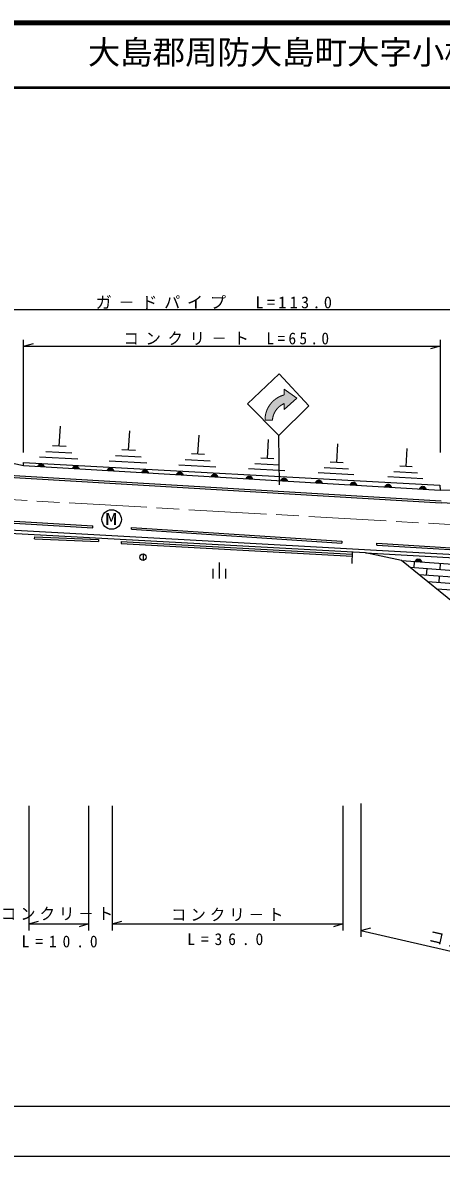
# Model space of a CAD drawing. Units: millimetres, scale not verified. Extents: x 40000 to 680000, y 20000 to 380000.
# Drawn here: x 394960 to 459570, y 205000 to 380000 of the extents above; entities that cross this region are included whole.
import ezdxf
from ezdxf.enums import TextEntityAlignment as Align

# ---------------------------------------------------------------- set-up
doc = ezdxf.new("R2010")
doc.units = ezdxf.units.MM
doc.header["$LTSCALE"] = 1000
doc.linetypes.add('CHAIN', pattern=[18.5, 12, -1.5, 3.5, -1.5])
for name, color, linetype, lineweight in [('M-BGD', 7, 'Continuous', 25), ('M-BGD-EXST', 7, 'Continuous', 25), ('M-BMK', 2, 'CHAIN', 13), ('M-STR-STR3', 7, 'Continuous', 25), ('M-STR-STRC', 7, 'Continuous', 25), ('M-TTL', 2, 'Continuous', 140), ('M-TTL-BAND', 7, 'Continuous', 25), ('M-TTL-LINE', 7, 'Continuous', 50)]:
    doc.layers.add(name, color=color, linetype=linetype, lineweight=lineweight)
doc.layers.add('M-STR-HTXT', color=7, linetype='Continuous')
doc.layers.add('M-TTL-TXT', color=7, linetype='Continuous')
doc.styles.add('ＭＳ ゴシック', font='')
doc.styles.get('ＭＳ ゴシック').set_extended_font_data('MS Gothic')

# ---------------------------------------------------------------- blocks, each defined once
blk = doc.blocks.new('MARK28C15L6')
at = {"color": 7, "linetype": 'Continuous', "lineweight": 25}
blk.add_line((0, 0), (0.014, -0.05), dxfattribs=at)
blk = doc.blocks.new('MARK1170C15L11')
at = {"color": 7, "linetype": 'Continuous', "lineweight": 25}
for p, q in [((0.006, -0.046), (0.006, 0.046)), ((0.012, 0.044), (0.012, -0.044)), ((0.018, -0.042), (0.018, 0.042)), ((0.024, 0.036), (0.024, -0.036)), ((0.03, -0.03), (0.03, 0.03)), ((0.036, 0.02), (0.036, -0.02))]:
    blk.add_line(p, q, dxfattribs=at)
blk.add_lwpolyline([(0, 0.05), (0.012, 0.046), (0.022, 0.04), (0.032, 0.03), (0.038, 0.02), (0.042, 0.008), (0.042, -0.008), (0.038, -0.02), (0.032, -0.03), (0.022, -0.04), (0.012, -0.046), (0, -0.05)], close=True, dxfattribs=at)
blk = doc.blocks.new('MARK1125C15L6')
at = {"color": 7, "linetype": 'Continuous', "lineweight": 25}
for p, q in [((-0.04, 0.01), (-0.04, -0.05)), ((0, 0.05), (0, -0.05)), ((0.04, 0.01), (0.04, -0.05))]:
    blk.add_line(p, q, dxfattribs=at)
blk = doc.blocks.new('MARK1235C15L6')
at = {"color": 7, "linetype": 'Continuous', "lineweight": 25}
blk.add_line((0, 0.05), (0, -0.05), dxfattribs=at)
blk.add_circle((0, 0), 0.05, dxfattribs=at)
blk = doc.blocks.new('MARK1172C15L6')
at = {"color": 7, "linetype": 'Continuous', "lineweight": 25}
for p, q in [((-0.034, -0.05), (-0.034, 0.05)), ((-0.018, 0.034), (-0.018, -0.034)), ((-0.002, -0.018), (-0.002, 0.018)), ((-0.002, 0), (0.05, 0))]:
    blk.add_line(p, q, dxfattribs=at)

msp = doc.modelspace()

# ---------------------------------------------------------------- hatches: boundary and pattern name
at = {"layer": 'M-STR-STRC'}
msp.add_hatch(color=256, dxfattribs=at).paths.add_polyline_path([(435317, 322537), (435317, 323401), (437246, 322020), (435312, 320309), (435312, 321192), (435104, 321093), (434926, 320991), (434718, 320851), (434557, 320723), (434386, 320566), (434227, 320396), (434098, 320234), (434013, 320115), (433898, 319929), (433763, 319665), (433694, 319497), (433621, 319281), (433557, 319015), (433532, 318869), (433509, 318664), (432359, 318664), (432364, 318879), (432383, 319114), (432414, 319336), (432459, 319565), (432506, 319748), (432561, 319931), (432623, 320103), (432669, 320220), (432724, 320345), (432813, 320526), (432881, 320651), (432969, 320798), (433030, 320893), (433125, 321028), (433213, 321146), (433345, 321305), (433466, 321437), (433583, 321555), (433677, 321642), (433865, 321802), (433987, 321896), (434098, 321974), (434333, 322124), (434467, 322199), (434613, 322274), (434735, 322330), (434863, 322384), (435004, 322438), (435178, 322496)])

# ---------------------------------------------------------------- linework, layer by layer
at = {"layer": 'M-BGD'}
for p, q in [((480662, 335653), (367982, 335653)), ((395106, 313673), (395106, 331063)), ((459402, 331063), (459402, 313673)), ((395106, 330063), (459402, 330063)), ((447864, 298146), (349670, 303473)), ((349696, 304135), (464012, 297756)), ((396804, 300336), (396813, 300635)), ((396804, 300336), (406676, 299929)), ((396813, 300635), (406685, 300229)), ((406685, 300229), (406676, 299929)), ((410155, 299925), (410139, 299625)), ((410139, 299625), (445794, 297651)), ((410155, 299925), (445808, 297950)), ((445822, 298255), (445742, 296534)), ((395910, 259091), (395910, 239865)), ((405171, 239865), (405171, 259091)), ((408776, 259103), (408776, 239865)), ((444425, 239865), (444425, 259103)), ((447166, 259457), (447166, 238865)), ((395910, 240865), (405171, 240865)), ((408776, 240865), (444425, 240865)), ((447166, 239865), (485823, 230979)), ((74025, 212765), (549489, 212765))]:
    msp.add_line(p, q, dxfattribs=at)
for points in [[(286870, 311341), (325309, 319248), (326526, 315296), (346703, 318677), (363941, 318401), (395106, 311620)], [(459402, 307852), (480662, 308161), (492138, 307906), (499724, 305219), (527576, 287753)]]:
    msp.add_lwpolyline(points, dxfattribs=at)
at = {"layer": 'M-BGD-EXST'}
msp.add_circle((408687, 303304), 1500, dxfattribs=at)
at = {"layer": 'M-BMK'}
for p, q in [((435317, 323401), (435317, 322537)), ((435312, 321192), (435312, 320309)), ((432359, 318664), (433509, 318664)), ((365217, 307960), (463547, 302393))]:
    msp.add_line(p, q, dxfattribs=at)
msp.add_lwpolyline([(429669, 321144), (434490, 316293), (439145, 320845), (434564, 325780)], close=True, dxfattribs=at)
msp.add_lwpolyline([(435317, 323401), (437246, 322020), (435312, 320309)], dxfattribs=at)
for centre, radius, start, end in [((436359, 318675), 4000, 105.09668, 180.15402), ((436500, 318438), 3000, 113.33487, 175.67706)]:
    msp.add_arc(centre, radius, start, end, dxfattribs=at)
at = {"layer": 'M-STR-STR3'}
for p, q in [((395106, 311620), (459402, 307852)), ((374284, 310922), (459553, 305883)), ((374302, 311221), (459570, 306182)), ((383315, 303329), (405763, 302037)), ((383332, 303629), (405780, 302336)), ((405763, 302037), (405780, 302336)), ((411754, 301792), (411774, 302091)), ((411754, 301792), (444208, 299648)), ((411774, 302091), (444228, 299948)), ((444228, 299948), (444208, 299648)), ((449602, 299365), (449621, 299665)), ((449602, 299365), (464056, 298462)), ((449621, 299665), (464074, 298762)), ((453409, 296989), (447864, 298146)), ((447864, 298146), (463982, 297272)), ((453409, 296989), (463917, 296214)), ((463462, 288848), (453409, 296989)), ((463855, 295216), (454771, 295886)), ((455403, 296842), (455330, 295845)), ((459393, 296548), (459319, 295550)), ((463794, 294218), (456134, 294783)), ((457324, 295698), (457251, 294700)), ((459245, 294553), (459172, 293556)), ((463732, 293219), (457496, 293680)), ((463671, 292221), (458858, 292576)), ((459098, 292559), (459086, 292392))]:
    msp.add_line(p, q, dxfattribs=at)
msp.add_lwpolyline([(395106, 311620), (395105, 312097), (459337, 308613), (459402, 307852)], dxfattribs=at)
msp.add_arc((453090, 216115), 90000, 76.44938, 85.8824, dxfattribs=at)
at = {"layer": 'M-STR-STRC'}
msp.add_line((434599, 308644), (434490, 316293), dxfattribs=at)
at = {"layer": 'M-TTL'}
msp.add_line((680000, 380000), (40000, 380000), dxfattribs=at)
at = {"layer": 'M-TTL-BAND'}
msp.add_line((40000, 205000), (579000, 205000), dxfattribs=at)
at = {"layer": 'M-TTL-LINE'}
msp.add_line((40000, 370000), (680000, 370000), dxfattribs=at)

# ---------------------------------------------------------------- block references
at = {"layer": 'M-BGD'}
for name, p, xscale, yscale, rotation in [('MARK28C15L6', (395106, 330063), 30000, 30000, 90), ('MARK28C15L6', (459402, 330063), 30000, 30000, 270), ('MARK1172C15L6', (400617, 314758), 59000, 59000, 86.89515), ('MARK1172C15L6', (411320, 314123), 58000, 58000, 86.89515), ('MARK1172C15L6', (422022, 313488), 57000, 57000, 86.89515), ('MARK1172C15L6', (432725, 312852), 56000, 56000, 86.89515), ('MARK1172C15L6', (443427, 312217), 55000, 55000, 86.89515), ('MARK1172C15L6', (454129, 311581), 54000, 54000, 86.89515), ('MARK28C15L6', (395910, 240865), 30000, 30000, 90), ('MARK28C15L6', (405171, 240865), 30000, 30000, 270), ('MARK28C15L6', (408776, 240865), 30000, 30000, 90), ('MARK28C15L6', (444425, 240865), 30000, 30000, 270), ('MARK28C15L6', (447166, 239865), 30000, 30000, 90)]:
    msp.add_blockref(name, p, dxfattribs=dict(at, xscale=xscale, yscale=yscale, rotation=rotation))
for name, p, xscale, yscale in [('MARK1235C15L6', (413530, 297487), 10000, 10000), ('MARK1125C15L6', (425287, 295427), 25000, 25000)]:
    msp.add_blockref(name, p, dxfattribs=dict(at, xscale=xscale, yscale=yscale))
at = {"layer": 'M-STR-STR3', "xscale": 10000, "yscale": 10000}
for p, rotation in [((397785, 311463), 86.64609), ((403143, 311149), 86.64609), ((408501, 310835), 86.64609), ((413859, 310521), 86.64609), ((419217, 310207), 86.64609), ((424575, 309893), 86.64609), ((429933, 309579), 86.64609), ((435291, 309265), 86.64609), ((440649, 308951), 86.64609), ((446007, 308637), 86.64609), ((451365, 308323), 86.64609), ((456723, 308009), 86.64609), ((456036, 296795), 85.77963)]:
    msp.add_blockref('MARK1170C15L11', p, dxfattribs=dict(at, rotation=rotation))

# ---------------------------------------------------------------- texts
at = {"layer": 'M-BGD-EXST', "style": 'ＭＳ ゴシック', "width": 1.5}
msp.add_text('M', height=1833, dxfattribs=at).set_placement((407692, 301901), align=Align.BOTTOM_LEFT)
at = {"layer": 'M-STR-HTXT', "char_height": 1833, "attachment_point": 7, "style": 'ＭＳ ゴシック'}
for s, insert in [('\\T1.41;ガ－ドパイプ\u3000L=113.0', (406211, 335803)), ('\\T1.43;\\W0.95;コンクリ－ト\\~L=65.0', (410514, 330236)), ('\\T1.26;\\W0.95;コンクリ－ト', (391587, 241429)), ('\\T1.26;\\W0.95;コンクリ－ト', (417867, 241287)), ('\\T1.78;\\W0.95;L=10.0', (394792, 237227)), ('\\T1.78;\\W0.95;L=36.0', (420359, 237583))]:
    msp.add_mtext(s, dxfattribs=dict(at, insert=insert))
at = {"layer": 'M-STR-HTXT', "insert": (457430, 238057), "char_height": 1833, "attachment_point": 7, "rotation": 347.2, "style": 'ＭＳ ゴシック'}
msp.add_mtext('\\T1.26;\\W0.95;コンクリ－ト', dxfattribs=at)
at = {"layer": 'M-TTL-TXT', "style": 'ＭＳ ゴシック'}
msp.add_text('大島郡周防大島町大字小松', height=3666, dxfattribs=at).set_placement((405024, 372500), align=Align.BOTTOM_LEFT)

doc.saveas('drawing.dxf')
